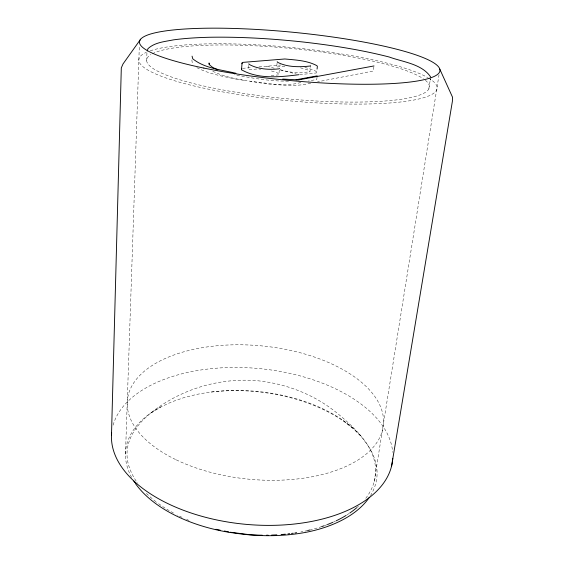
<?xml version="1.0" encoding="UTF-8"?>
<svg xmlns="http://www.w3.org/2000/svg" width="564" height="564" viewBox="0 0 564 564"><rect width="100%" height="100%" fill="white"/><g stroke="black" fill="none" stroke-linecap="round" stroke-linejoin="round"><path stroke-width="0.42" stroke-dasharray="2.82 2.11" d="M125.483 454.147L139.336 45.677M146.647 60.672L146.978 51.775M191.859 59.974L192.43 64.211M248.745 65.431L248.407 69.717L257.565 68.949M277.058 63.302L276.677 67.476A18.238 3.187 5.6 0 1 277.065 66.975L286.66 66.122M279.286 70.042L278.891 74.363L276.924 72.516L269.514 70.437M280.195 69.837L287.33 71.529A18.238 3.187 5.6 0 0 299.484 72.855L309.918 71.832L310.658 65.791M299.731 74.624L316.326 72.968L317.003 69.795M317.017 77.296L316.785 79.439L308.36 81.04M373.89 66.785L373.333 71.015L317.595 81.808M428.795 89.056L430.424 78.791M374.228 481.543L439.018 74.857M430.177 80.201L430.438 78.622M370.442 495.657A122.233 70.098 5.7 0 0 372.55 491.921C388.878 459.082 357.83 429.627 334.396 410.973C311.991 393.51 284.446 383.323 256.275 380.622C227.644 378.444 198.768 384.577 173.43 398.121C146.097 412.806 114.943 438.912 131.764 473.295A128.698 73.348 5.7 0 0 137.553 483.087M151.363 412.82L161.093 406.841L171.625 401.921L183.97 397.606L196.589 394.44C229.203 387.926 263.268 390.027 295.226 398.974A129.706 74.483 5.4 0 1 343.843 421.386L353.438 428.851L361.637 436.938M161.093 406.841L160.543 407.06A125.462 71.713 5.5 0 0 131.609 477.391M310.736 83.141C290.918 88.344 270.353 83.105 250.36 81.413M300.781 82.478C279.279 88.541 257.036 81.618 235.526 79.009C222.329 76.232 208.701 73.87 196.646 67.532M288.514 81.145C270.403 81.343 252.2 78.199 234.434 74.674M271.185 75.618L278.496 74.899M242.506 68.343L252.03 67.518M258.954 66.912L280.787 65.008M259.109 69.048L260.66 69.189M243.74 80.363C233.087 78.156 222.145 76.154 212.438 71.036M304.835 67.412L313.281 69.83L316.333 71.543L316.728 72.305M300.471 67.842L307.549 69.844L310.045 71.649M266.744 66.235L274.872 68.378M280.548 69.88L296.326 74.046M352.789 427.991L343.356 420.596M188.982 520.41A128.698 73.348 5.7 0 1 186.628 519.409M181.989 517.329A128.698 73.348 5.7 0 1 177.3 515.045M173.515 513.057A128.698 73.348 5.7 0 1 156.63 502.235M155.995 501.748A128.698 73.348 5.7 0 1 145.653 492.647M428.407 77.987A149.827 26.649 5.5 0 1 289.889 100.878A149.827 26.649 5.5 0 1 146.358 52.332M150.285 50.809A149.827 26.649 5.5 0 1 290.7 47.418A149.827 26.649 5.5 0 1 427.695 77.571M113.117 425.143A141.127 78.163 5.5 0 1 259.87 368.637A141.127 78.163 5.5 0 1 392.678 452.335M365.761 498.28A125.462 71.713 5.5 0 0 367.291 444.545L360.826 436.007A125.462 71.713 5.5 0 0 210.125 392.135M358.457 506.176A125.462 71.713 5.5 0 1 356.518 507.896M349.102 513.494A125.462 71.713 5.5 0 1 346.888 514.932M335.326 521.199A125.462 71.713 5.5 0 1 333.662 521.954M327.508 524.506A125.462 71.713 5.5 0 1 325.111 525.408M321.832 526.543A125.462 71.713 5.5 0 1 311.124 529.681M307.725 530.505A125.462 71.713 5.5 0 1 300.894 531.937M425.369 80.292A142.036 25.239 5.5 0 1 287.527 98.827A142.036 25.239 5.5 0 1 150.955 54.532M152.308 53.77A142.036 25.239 5.5 0 1 287.273 48.109A142.036 25.239 5.5 0 1 423.331 78.77M176.278 459.864A128.62 66.954 5.5 0 0 382.3 430.91A128.62 66.954 5.5 0 0 207.608 346.867A128.62 66.954 5.5 0 0 176.278 459.864"/><path stroke-width="0.85" d="M111.489 435.309L121.309 67.92L123.008 63.972L140.633 39.191M248.886 63.718L248.858 64.225C257.734 69.21 269.028 69.971 279.06 68.836L279.448 68.314M208.962 64.374L209.054 62.956L209.78 65.107L212.67 67.412L217.704 69.809M298.857 74.709C280.364 77 258.439 79.531 241.526 69.76L242.055 62.992L242.964 62.371L284.841 58.98C295.642 60.01 307.246 60.475 316.961 65.706L317.363 66.446L317.088 68.956M241.991 63.739L242.055 62.992M241.526 69.76L241.596 68.991M391.585 466.04L452.391 101.301L452.511 97.163L439.786 69.132M147.225 51L147.958 48.687C154.769 42.307 164.751 41.637 173.479 39.861C185.45 38.232 197.527 37.576 209.604 37.259C240.504 36.73 271.397 38.62 302.114 41.891C331.406 45.212 360.643 49.667 389.223 57.013C403.063 62.082 421.935 63.866 430.699 77.049M310.658 65.791L310.538 65.974C299.646 67.194 287.28 67.391 277.34 62.167L277.213 61.638M374.002 65.939L298.455 79.919L282.733 79.066M296.1 79.75L317.172 75.872M230.204 532.219L249.626 534.7A125.462 71.713 5.5 0 0 262.274 535.208M233.566 532.909L231.12 532.635A125.462 71.713 5.5 0 1 135.339 483.383M234.011 533.001C257.903 536.646 282.367 536.752 306.16 532.282A122.233 70.098 5.7 0 0 369.483 497.138M235.949 73.306C221.37 69.732 204.824 68.498 192.74 58.797L192.07 56.153M215.934 529.279L220.129 530.139M224.331 531.006L228.526 531.873M392.396 461.768A141.127 78.163 5.5 0 1 242.844 524.041A141.127 78.163 5.5 0 1 111.665 432.729M392.734 458.335A141.127 78.163 5.5 0 1 392.6 460.048M356.518 507.896A125.462 71.713 5.5 0 1 349.828 513M346.127 515.404A125.462 71.713 5.5 0 1 336.144 520.812M332.915 522.285A125.462 71.713 5.5 0 1 327.508 524.506M324.3 525.697A125.462 71.713 5.5 0 1 321.832 526.543M310.278 529.892A125.462 71.713 5.5 0 1 307.725 530.505M296.65 532.677A125.462 71.713 5.5 0 1 294.937 532.952M293.209 533.206A125.462 71.713 5.5 0 1 291.468 533.452M289.72 533.678A125.462 71.713 5.5 0 1 287.964 533.889M285.363 534.171A125.462 71.713 5.5 0 1 281.119 534.559M276.818 534.855A125.462 71.713 5.5 0 1 271.622 535.095M268.133 535.187A125.462 71.713 5.5 0 1 266.469 535.208M134.824 482.643A125.462 71.713 5.5 0 1 133.837 481.148M203.851 68.075A150.933 24.153 5.5 0 0 439.426 72.312A150.933 24.153 5.5 0 0 225.833 28.27A150.933 24.153 5.5 0 0 203.851 68.075"/></g></svg>
